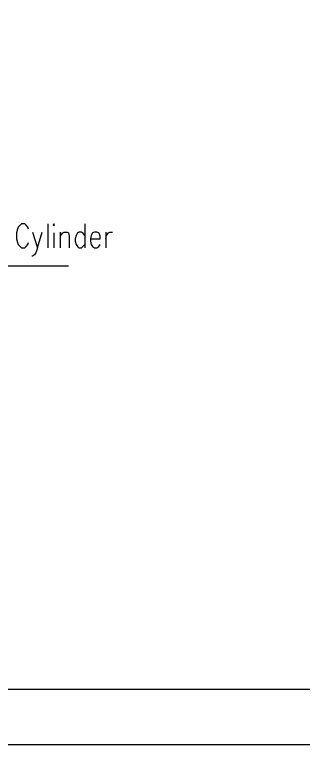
# Model space of a CAD drawing. Extents: x 0.3 to 16.2, y 0.3 to 22.9.
# Drawn here: x 9.723 to 11.118, y 0.287 to 3.805 of the extents above; entities that cross this region are included whole.
import ezdxf

# ---------------------------------------------------------------- set-up
doc = ezdxf.new("R2010")
doc.units = 0
doc.header["$MEASUREMENT"] = 0
doc.linetypes.add('AUSGEZOGEN', pattern=[0])
doc.layers.get('0').update_dxf_attribs({"linetype": 'AUSGEZOGEN'})

msp = doc.modelspace()

# ---------------------------------------------------------------- linework, layer by layer
for points in [[(0.28, 0.2867), (16.25, 0.2867), (16.25, 0.2867), (16.25, 22.8967), (16.25, 22.8967), (0.28, 22.8967), (0.28, 22.8967), (0.28, 0.2867), (0.28, 0.2867)], [(0.95, 0.5533), (15.9833, 0.5533), (15.9833, 0.5533), (15.9833, 22.63), (15.9833, 22.63), (0.95, 22.63), (0.95, 22.63), (0.95, 0.5533), (0.95, 0.5533)], [(9.79, 2.77), (9.7867, 2.78), (9.7867, 2.78), (9.78, 2.79), (9.78, 2.79), (9.7733, 2.7967), (9.7733, 2.7967), (9.7567, 2.7967), (9.7567, 2.7967), (9.75, 2.79), (9.75, 2.79), (9.74, 2.78), (9.74, 2.78), (9.7367, 2.77), (9.7367, 2.77), (9.7333, 2.7533), (9.7333, 2.7533), (9.7333, 2.7233), (9.7333, 2.7233), (9.7367, 2.7067), (9.7367, 2.7067), (9.74, 2.6967), (9.74, 2.6967), (9.75, 2.6867), (9.75, 2.6867), (9.7567, 2.68), (9.7567, 2.68), (9.7733, 2.68), (9.7733, 2.68), (9.78, 2.6867), (9.78, 2.6867), (9.7867, 2.6967), (9.7867, 2.6967), (9.79, 2.7067)], [(9.8833, 2.7967), (9.8833, 2.68)], [(9.91, 2.79), (9.9133, 2.7867), (9.9133, 2.7867), (9.9167, 2.79), (9.9167, 2.79), (9.9133, 2.7967), (9.9133, 2.7967), (9.91, 2.79), (9.91, 2.79)], [(10.0633, 2.7967), (10.0633, 2.68)], [(9.81, 2.7567), (9.8333, 2.68), (9.8333, 2.68), (9.8567, 2.7567)], [(9.9133, 2.7533), (9.9133, 2.68)], [(9.9433, 2.7567), (9.9433, 2.68)], [(9.9433, 2.7367), (9.9567, 2.7533), (9.9567, 2.7533), (9.9633, 2.7567), (9.9633, 2.7567), (9.9767, 2.7567), (9.9767, 2.7567), (9.9833, 2.7533), (9.9833, 2.7533), (9.9867, 2.7367), (9.9867, 2.7367), (9.9867, 2.68)], [(10.0633, 2.74), (10.0533, 2.7533), (10.0533, 2.7533), (10.0467, 2.7567), (10.0467, 2.7567), (10.0333, 2.7567), (10.0333, 2.7567), (10.0267, 2.7533), (10.0267, 2.7533), (10.02, 2.74), (10.02, 2.74), (10.0167, 2.7233), (10.0167, 2.7233), (10.0167, 2.7133), (10.0167, 2.7133), (10.02, 2.6967), (10.02, 2.6967), (10.0267, 2.6867), (10.0267, 2.6867), (10.0333, 2.68), (10.0333, 2.68), (10.0467, 2.68), (10.0467, 2.68), (10.0533, 2.6867), (10.0533, 2.6867), (10.0633, 2.6967)], [(10.09, 2.7233), (10.1367, 2.7233), (10.1367, 2.7233), (10.1367, 2.7367), (10.1367, 2.7367), (10.1333, 2.7467), (10.1333, 2.7467), (10.13, 2.7533), (10.13, 2.7533), (10.12, 2.7567), (10.12, 2.7567), (10.11, 2.7567), (10.11, 2.7567), (10.1, 2.7533), (10.1, 2.7533), (10.0933, 2.74), (10.0933, 2.74), (10.09, 2.7233), (10.09, 2.7233), (10.09, 2.7133), (10.09, 2.7133), (10.0933, 2.6967), (10.0933, 2.6967), (10.1, 2.6867), (10.1, 2.6867), (10.11, 2.68), (10.11, 2.68), (10.12, 2.68), (10.12, 2.68), (10.13, 2.6867), (10.13, 2.6867), (10.1367, 2.6967)], [(10.1633, 2.7567), (10.1633, 2.68)], [(10.1633, 2.7233), (10.1667, 2.74), (10.1667, 2.74), (10.1767, 2.7533), (10.1767, 2.7533), (10.1833, 2.7567), (10.1833, 2.7567), (10.1967, 2.7567)], [(9.8333, 2.68), (9.8267, 2.6567), (9.8267, 2.6567), (9.82, 2.6467), (9.82, 2.6467), (9.81, 2.64), (9.81, 2.64), (9.8067, 2.64)], [(7.7767, 2.5933), (9.9833, 2.5933)]]:
    msp.add_lwpolyline(points)

doc.saveas('drawing.dxf')
